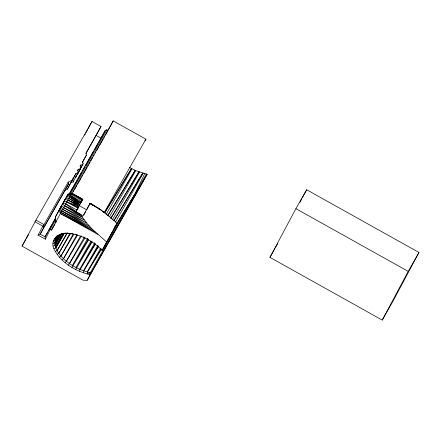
<?xml version="1.0" encoding="UTF-8"?>
<svg xmlns="http://www.w3.org/2000/svg" width="441" height="441" viewBox="0 0 441 441"><rect width="100%" height="100%" fill="white"/><g stroke="black" fill="none" stroke-linecap="round" stroke-linejoin="round"><path stroke-width="0.66" d="M82.792 199.277L81.364 201.642C78.884 202.43 77.407 204.933 78.04 207.485L75.758 211.559L80.901 214.806L64.618 205.71L62.413 203.996L68.008 194.222L71.811 193.147L82.792 199.277L76.161 211.526M85.752 153.953L101.039 126.49L92.009 121.446L35.964 220.098L22.05 246.139L83.062 280.211L87.164 280.322L90.135 274.743C76.458 271.336 62.776 263.955 55.357 251.497C48.102 241.155 57.909 231.442 68.824 233.344M129.395 167.393L135.74 170.645L147.178 174.272L91.133 272.935C80.99 270.554 71.073 266.05 63.493 258.674C57.749 253.272 51.476 243.856 57.187 236.299M83.355 272.753L83.845 270.873L98.74 246.122M79.49 271.303L80.157 269.495L95.394 244.215M55.792 219.712L50.379 229.248L45.379 239.204L38.058 235.114L40.214 234.116L43.626 227.705L43.56 225.809L44.017 224.596L68.135 182.144L72.17 180.132L75.968 173.451L77.781 173.093L78.371 172.056L77.737 170.336L78.366 169.228L80.174 168.87L80.764 167.834L80.135 166.114L80.764 165.011L82.572 164.653L83.162 163.611L82.533 161.891L86.331 155.21L86.133 152.729L101.039 126.49M68.008 194.222L66.111 197.844M71.718 193.367L62.616 209.332L51.481 230.136L50.506 229.59M64.976 233.443C79.044 233.256 92.511 240.444 102.136 250.378L106.623 241.955L92.202 229.133L86.645 223.019L82.241 217.044L64.618 205.71L80.565 214.243L82.803 216.167L90.102 203.411L86.701 209.85L79.38 205.765M113.91 228.587L134.615 194.624L144.753 173.511M75.659 269.534L92.064 241.988M59.27 209.971L58.967 210.566L59.27 210.087M84.711 135.139L85.345 133.948M85.978 132.758L87.566 129.781M88.2 128.59L92.009 121.446M38.058 235.114L42.843 226.139L43.56 225.809M45.379 239.204L45.092 236.845L40.214 234.116L65.147 190.225L68.564 183.814L68.135 182.144M65.147 190.225L67.39 189.106L72.17 180.132M67.39 189.106L75.968 173.451M73.912 177.514L72.952 179.305L73.581 178.203M77.407 171.025L78.366 169.228M80.124 166.207L80.764 165.011M82.506 162.387L86.331 155.21M71.183 182.425L72.997 182.067L78.371 172.056M80.764 167.834L75.394 177.844L75.984 176.808M82.572 164.653L77.792 173.627L83.162 163.611M55.924 221.801L55.346 217.082L62.413 203.996M59.546 209.458L61.464 205.886M55.643 217.793L45.092 236.845L47.81 232.06M63.438 202.601L64.833 199.955L64.309 200.82M64.86 200.192L65.483 199.018M101.452 137.598L105.234 130.497L106.893 129.764L108.117 130.442L105.405 135.222M108.431 129.847L113.199 120.906L145.899 139.174L144.984 140.888M101.017 248.917L102.136 250.378L117.24 223.262L101.865 210.5L90.102 203.411L98.558 208.24M147.178 174.272L87.164 280.322M269.942 257.368L295.905 208.659L306.649 189.746L418.95 252.467L392.981 301.181L382.242 320.094L269.942 257.368L274.975 248.504M299.919 202.375L301.842 198.77M302.482 197.562L306.649 189.746M382.242 320.094L408.206 271.38L418.95 252.467M63.168 203.114L62.341 204.63M75.764 212.127L78.255 207.452L75.62 212.055M89.369 274.319L146.418 173.848M90.135 274.743L91.133 272.935M61.817 205.241L64.033 201.3M61.216 206.658L61.608 205.958M62.975 233.807L55.594 247.021L63.493 233.306M83.801 215.037L85.736 211.581M55.357 251.497L57.104 250.576L66.828 233.217M57.148 254.341L58.818 253.294L69.865 233.548M59.392 257.186L60.963 256.012L73.338 233.884M62.049 259.975L63.493 258.674L76.949 234.623M65.059 262.649L66.371 261.226L80.494 235.996M68.377 265.168L84.341 237.219M52.981 243.465L54.833 242.914L59.226 235.114M53.251 246.006L55.097 245.334L61.497 233.956M60.726 234.292L54.998 244.441L60.77 234.276M60.445 208.031L59.491 209.701M53.234 241.128L55.081 240.681L57.793 235.885M22.05 246.139L25.782 239.568M26.46 238.377L28.494 234.794M43.626 227.705L68.564 183.814M72.997 182.067L73.586 181.03M55.346 217.082L61.624 206.03M62.616 204.288L63.278 203.125M68.89 194.475L105.234 130.497M48.488 230.864L52.225 224.287M52.903 223.091L55.279 218.907M69.209 194.393L77.357 180.044M78.04 178.848L81.772 172.271M82.456 171.075L83.134 169.879M83.812 168.683L84.832 166.891M85.51 165.695L90.603 156.726M91.287 155.53L93.663 151.346M94.341 150.149L98.078 143.573M98.756 142.377L101.138 138.193L96.254 135.464M70.345 194.101L106.893 129.764M71.922 193.571L113.199 120.906M51.481 230.136L54.871 224.166M55.549 222.97L56.227 221.779M73.184 191.929L73.862 190.738M74.54 189.542L76.916 185.363M77.594 184.167L81.326 177.602M82.004 176.411L82.682 175.215M83.36 174.019L87.092 167.453M87.77 166.263L88.448 165.066M89.126 163.87L90.14 162.084M90.818 160.888L92.853 157.305M93.531 156.114L94.209 154.918M95.228 153.126L95.906 151.936M96.585 150.739L98.96 146.561M99.638 145.365L103.365 138.799M104.043 137.609L104.726 136.412M54.023 239.039L55.831 238.68L56.85 236.889M66.894 196.058L70.378 195.506L81.364 201.642L78.04 207.485L66.751 201.901L64.072 201.03M54.05 248.702L55.858 247.908L64.017 233.576M87.627 238.553L72.346 265.454L88.459 239.028M104.285 212.43L145.899 139.174M90.912 241.21L75.968 267.511L92.009 241.177M106.193 214.304L132.002 168.87M94.644 242.98L79.7 269.286L95.399 243.46M109.589 216.674L135.74 170.645M97.742 245.626L83.476 270.735L98.464 246.017M112.687 219.326L139.516 172.095M100.465 248.526L87.219 271.843L101.221 249.027M115.41 222.22L143.259 173.197M106.623 241.955L117.24 223.262M275.647 247.324L277.659 243.779M55.097 245.334L61.558 234.022M55.081 240.681L57.821 235.902M54.833 242.914L59.623 234.584M55.858 247.908L64.154 233.691M57.104 250.576L67.534 232.826M58.818 253.294L70.351 233.78M60.963 256.012L73.961 234.138M63.493 258.674L77.616 235.02M66.371 261.226L81.53 235.946M69.54 263.635L85.113 237.738M88.558 239.91L71.933 267.478M104.892 212.805L131.517 168.605M107.984 215.588L135.233 170.408M110.989 218.345L138.992 171.896M113.993 220.781L142.719 173.043L113.811 220.715M110.735 218.229L138.915 171.863M104.572 212.595L131.424 168.545M107.698 215.423L135.144 170.364M101.055 249.672L87.494 271.921L87.175 273.844L90.372 272.51M114.864 226.801L115.944 225.042M116.661 223.874L134.615 194.624M55.831 238.68C57.903 234.987 62.308 233.603 66.293 233.339M111.507 233.521L112.339 232.451M87.075 239.066L87.395 238.708M83.255 237.258L83.746 236.982M81.155 202L80.141 202.336L70.378 195.506L79.827 202.524L69.623 196.818L66.31 197.077M67.936 194.31L71.718 193.257L82.699 199.387M68.564 194.222L71.084 193.538M67.721 194.652L71.442 193.698L82.423 199.828M67.368 195.242L70.995 194.453L81.976 200.589M75.56 234.618L76.403 234.463M55.312 237.23L57.065 236.955M57.093 235.742L58.769 235.538M59.331 234.606L60.902 234.447M61.972 233.835L63.427 233.713M65.626 198.274L68.752 198.356L78.515 203.808L69.623 196.818L79.424 202.761M49.194 229.149L50.379 229.248M70.808 233.493L72.842 233.719M64.871 199.602L67.782 200.065L78.222 204.459L68.752 198.356M89.936 203.61L95.328 206.278M60.852 206.812L62.616 209.332L84.281 219.987L63.587 207.573L61.608 205.445M102.808 211.686L104.655 212.595L102.262 211.256M98.321 208.527L100.78 209.756L97.18 207.739M103.365 212.082L105.201 213.009M78.024 205.236L67.782 200.065L77.947 206.212L66.751 201.901L77.732 208.031M63.587 207.573L82.241 217.044L80.565 214.243M98.823 208.929L101.865 210.5M63.239 202.507L76.668 209.933M59.105 210.032L60.367 213.472L95.289 232.109L60.979 212.325L59.585 209.139M60.979 212.325L92.202 229.133L61.74 210.93L60.174 208.058M89.303 226.084L61.74 210.93L86.645 223.019L62.616 209.332M295.905 208.659L408.206 271.38M72.87 194.012L75.764 195.628M76.916 196.273L82.699 199.503M106.7 214.723L108.497 215.732M60.367 213.472L97.88 234.425M35.964 220.098L44.017 224.596M35.032 221.779L42.843 226.139M90.102 203.411L93.299 205.208L90.091 203.384L92.235 204.646M92.373 205.043L93.575 205.715M94.776 206.388L95.978 207.061M69.623 196.818L78.9 203.257M65.681 203.803L75.758 211.559M97.439 245.372L97.588 246.045M94.308 242.947L94.313 243.504"/></g></svg>
